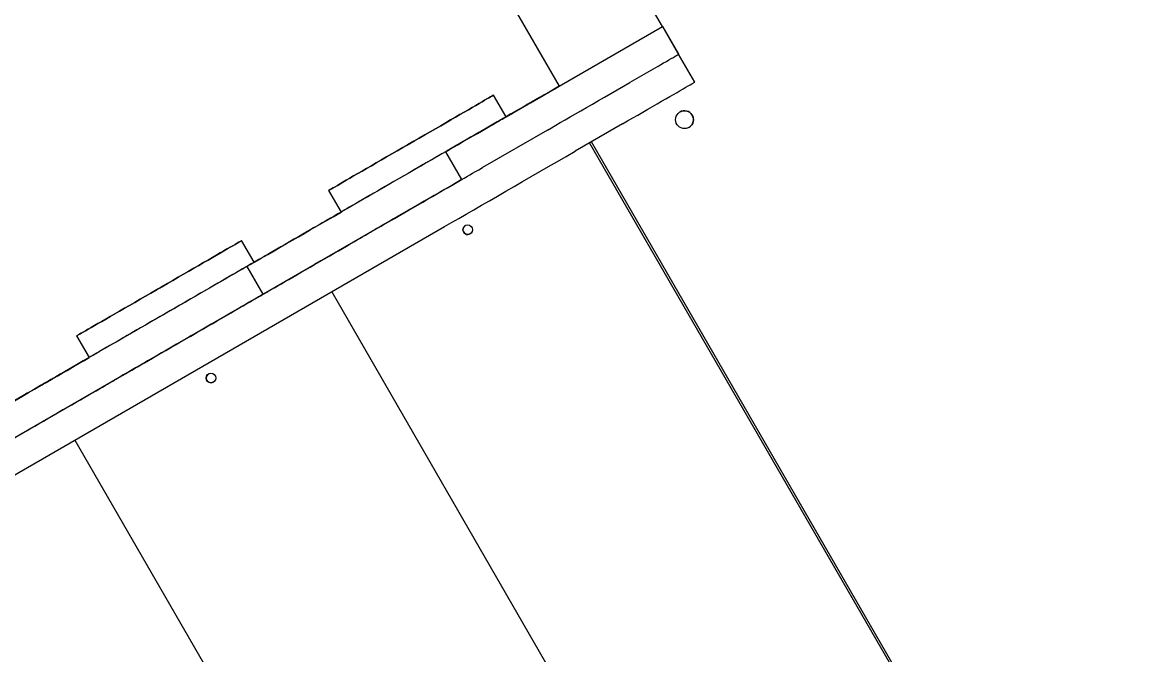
# Model space of a CAD drawing. Header units: millimetres. Extents: x -5636 to 4820, y -5607 to 4029.
# Drawn here: x -1811 to -872, y 1082 to 1612 of the extents above; entities that cross this region are included whole.
import ezdxf

# ---------------------------------------------------------------- set-up
doc = ezdxf.new("R2010")
doc.units = ezdxf.units.MM
for name, color, linetype in [('DIKOM_ОБЪЕКТ', 7, 'Continuous'), ('DIKOM_РАЗМЕР_ЗОНА', 7, 'Continuous'), ('DIKOM_РАЗМЕР_ОБЪЕКТА', 7, 'Continuous')]:
    doc.layers.add(name, color=color, linetype=linetype)
doc.styles.add('style1', font='arial.ttf', dxfattribs={"width": 0.8})
doc.dimstyles.new('1-50', dxfattribs={"dimtxt": 300, "dimasz": 200, "dimexe": 100, "dimexo": 0, "dimgap": 100, "dimtad": 1, "dimdec": 0, "dimtxsty": 'style1', "dimcen": 0, "dimclrd": 7, "dimclre": 7, "dimadec": 1, "dimazin": 2, "dimtfac": 1, "dimtdec": 0, "dimtmove": 1, "dimatfit": 3, "dimfxl": 0, "dimlwd": 25, "dimlwe": 18, "dimarcsym": 0})

# ---------------------------------------------------------------- blocks, each defined once
blk = doc.blocks.new('*D16')
at = {"layer": 'Defpoints', "color": 0, "transparency": 16777216}
for p in [(-626.62, 2354.87), (-4576.72, -2902.62), (-1365.85, -2902.62)]:
    blk.add_point(p, dxfattribs=at)
at = {"layer": 'DIKOM_РАЗМЕР_ОБЪЕКТА', "color": 7, "lineweight": 18, "transparency": 16777216}
for p, q in [((-626.62, 2354.87), (-4676.72, 2354.87)), ((-1365.85, -2902.62), (-4676.72, -2902.62))]:
    blk.add_line(p, q, dxfattribs=at)
at = {"layer": 'DIKOM_РАЗМЕР_ОБЪЕКТА', "color": 7, "lineweight": 25, "transparency": 16777216}
blk.add_line((-4576.72, 2154.87), (-4576.72, -2702.62), dxfattribs=at)
at = {"layer": 'DIKOM_РАЗМЕР_ОБЪЕКТА', "color": 7, "transparency": 16777216}
for points in [[(-4610.05, 2154.87), (-4543.39, 2154.87), (-4576.72, 2354.87)], [(-4610.05, -2702.62), (-4543.39, -2702.62), (-4576.72, -2902.62)]]:
    blk.add_solid(points, dxfattribs=at)
at = {"layer": 'DIKOM_РАЗМЕР_ОБЪЕКТА', "color": 0, "transparency": 16777216, "insert": (-4829.99, -378.71), "char_height": 300, "attachment_point": 5, "rotation": 90, "style": 'style1'}
blk.add_mtext('5300', dxfattribs=at)
blk = doc.blocks.new('*D14')
at = {"layer": 'Defpoints', "color": 0, "transparency": 16777216}
for p in [(-592.15, 4028.77), (-5186.26, -5019.64), (-1431.12, -5019.64)]:
    blk.add_point(p, dxfattribs=at)
at = {"layer": 'DIKOM_РАЗМЕР_ЗОНА', "color": 7, "lineweight": 18, "transparency": 16777216}
for p, q in [((-592.15, 4028.77), (-5286.26, 4028.77)), ((-1431.12, -5019.64), (-5286.26, -5019.64))]:
    blk.add_line(p, q, dxfattribs=at)
at = {"layer": 'DIKOM_РАЗМЕР_ЗОНА', "color": 7, "lineweight": 25, "transparency": 16777216}
blk.add_line((-5186.26, 3828.77), (-5186.26, -4819.64), dxfattribs=at)
at = {"layer": 'DIKOM_РАЗМЕР_ЗОНА', "color": 7, "transparency": 16777216}
for points in [[(-5219.59, 3828.77), (-5152.93, 3828.77), (-5186.26, 4028.77)], [(-5219.59, -4819.64), (-5152.93, -4819.64), (-5186.26, -5019.64)]]:
    blk.add_solid(points, dxfattribs=at)
at = {"layer": 'DIKOM_РАЗМЕР_ЗОНА', "color": 0, "transparency": 16777216, "insert": (-5439.43, -366.91), "char_height": 300, "attachment_point": 5, "rotation": 90, "style": 'style1'}
blk.add_mtext('9000', dxfattribs=at)
blk = doc.blocks.new('*D13')
at = {"layer": 'Defpoints', "color": 0, "transparency": 16777216}
for p in [(-4159.26, 1546.65), (4820.3, -1862.8), (4820.3, -5506.71)]:
    blk.add_point(p, dxfattribs=at)
at = {"layer": 'DIKOM_РАЗМЕР_ЗОНА', "color": 7, "lineweight": 18, "transparency": 16777216}
for p, q in [((-4159.26, 1546.65), (-4159.26, -5606.71)), ((4820.3, -1862.8), (4820.3, -5606.71))]:
    blk.add_line(p, q, dxfattribs=at)
at = {"layer": 'DIKOM_РАЗМЕР_ЗОНА', "color": 7, "lineweight": 25, "transparency": 16777216}
blk.add_line((-3959.26, -5506.71), (4620.3, -5506.71), dxfattribs=at)
at = {"layer": 'DIKOM_РАЗМЕР_ЗОНА', "color": 7, "transparency": 16777216}
for points in [[(-3959.26, -5473.37), (-3959.26, -5540.04), (-4159.26, -5506.71)], [(4620.3, -5473.37), (4620.3, -5540.04), (4820.3, -5506.71)]]:
    blk.add_solid(points, dxfattribs=at)
at = {"layer": 'DIKOM_РАЗМЕР_ЗОНА', "color": 0, "transparency": 16777216, "insert": (1761.06, -5253.53), "char_height": 300, "attachment_point": 5, "style": 'style1'}
blk.add_mtext('9000', dxfattribs=at)

msp = doc.modelspace()

# ---------------------------------------------------------------- linework, layer by layer
at = {"layer": 'DIKOM_ОБЪЕКТ', "color": 7, "linetype": 'Continuous', "lineweight": 15}
for p, q in [((-1273.57, 1608.9), (-1323.57, 1695.5)), ((-1410.17, 1645.5), (-1360.17, 1558.9)), ((-1360.17, 1558.9), (-1273.57, 1608.9)), ((-1273.57, 1608.9), (-1273.52, 1608.93)), ((-1273.54, 1608.92), (-1273.56, 1608.91)), ((-1273.54, 1608.92), (-1260.04, 1585.54)), ((-1273.39, 1609.01), (-1273.53, 1608.92)), ((-1273.52, 1608.93), (-1273.37, 1609.02)), ((-1273.37, 1609.02), (-1273.39, 1609.01)), ((-1273.37, 1609.02), (-1259.87, 1585.63)), ((-1259.9, 1585.62), (-1260.05, 1585.53)), ((-1259.88, 1585.63), (-1259.9, 1585.62)), ((-1259.87, 1585.63), (-1259.89, 1585.63)), ((-1246.38, 1562.25), (-1259.88, 1585.63)), ((-1277.38, 1575.52), (-1300.92, 1561.93)), ((-1384.24, 1545.01), (-1360.17, 1558.9)), ((-1246.4, 1562.24), (-1246.38, 1562.25)), ((-1404.82, 1533.13), (-1415.32, 1551.32)), ((-1383.55, 1545.41), (-1438.19, 1513.86)), ((-1404.82, 1533.13), (-1385.94, 1544.03)), ((-1406.75, 1532.01), (-1406.75, 1532.01)), ((-1406.75, 1532.01), (-1406.75, 1532.01)), ((-1400.66, 1535.53), (-1404.82, 1533.13)), ((-1404.82, 1533.13), (-1402.4, 1534.52)), ((-1400.67, 1535.52), (-1402.4, 1534.52)), ((-1395.47, 1538.53), (-1395.47, 1538.53)), ((-1370.05, 1522.02), (-1424.69, 1490.47)), ((-1307.03, 1527.23), (-1346.88, 1504.22)), ((-1251.06, 1524.33), (-1251.06, 1524.33)), ((-1037.12, 999.48), (-1333.12, 1512.17)), ((-1455.66, 1503.77), (-1442.16, 1480.39)), ((-1038.7, 998.57), (-1334.69, 1511.26)), ((-1038.69, 998.57), (-1334.69, 1511.26)), ((-1467.37, 1497.01), (-1469.97, 1495.51)), ((-1453.88, 1473.62), (-1448.68, 1476.62)), ((-1553.88, 1471.32), (-1543.38, 1453.13)), ((-1453.87, 1473.63), (-1456.47, 1472.13)), ((-1469.95, 1464.35), (-2074.44, 1115.34)), ((-1530.59, 1460.51), (-1530.59, 1460.51)), ((-1544.43, 1452.53), (-1544.43, 1452.53)), ((-2060.94, 1091.96), (-1456.45, 1440.96)), ((-1517.09, 1437.13), (-1517.09, 1437.13)), ((-1511.03, 1440.63), (-1511.03, 1440.63)), ((-1511.02, 1440.63), (-1511.02, 1440.63)), ((-1616.3, 1411.03), (-1626.8, 1429.21)), ((-1573.9, 1435.51), (-1579.09, 1432.51)), ((-1616.31, 1411.03), (-1615.68, 1411.39)), ((-1616.29, 1411.03), (-1616.3, 1411.03)), ((-1616.29, 1411.03), (-1616.3, 1411.03)), ((-1611.1, 1414.03), (-1611.1, 1414.03)), ((-1560.4, 1412.13), (-1565.59, 1409.13)), ((-1622.39, 1407.51), (-1622.38, 1407.52)), ((-1622.39, 1407.51), (-1608.89, 1384.13)), ((-1551.2, 1386.26), (-1255.2, 873.57)), ((-1682.99, 1372.52), (-1686.46, 1370.52)), ((-1669.51, 1349.13), (-1664.32, 1352.13)), ((-1765.37, 1349.21), (-1754.87, 1331.03)), ((-1669.49, 1349.14), (-1672.96, 1347.14)), ((-1747.08, 1335.52), (-1747.09, 1335.52)), ((-1760.05, 1328.03), (-1760.05, 1328.03)), ((-1726.65, 1316.14), (-1726.67, 1316.13)), ((-1726.65, 1316.14), (-1726.65, 1316.14)), ((-1790.39, 1310.52), (-1795.59, 1307.52)), ((-1733.58, 1312.14), (-1733.59, 1312.14)), ((-1776.89, 1287.13), (-1782.09, 1284.13)), ((-1766.83, 1261.77), (-1470.83, 749.08))]:
    msp.add_line(p, q, dxfattribs=at)
at = {"layer": 'DIKOM_ОБЪЕКТ', "color": 7, "linetype": 'Continuous', "lineweight": 15, "flags": 128}
for points in [[(-1277.38, 1575.52), (-1274.92, 1576.95), (-1272.5, 1578.34), (-1270.19, 1579.68), (-1268.02, 1580.93), (-1266.04, 1582.07), (-1264.29, 1583.08), (-1262.81, 1583.94), (-1261.63, 1584.62), (-1260.76, 1585.12), (-1260.24, 1585.42), (-1260.06, 1585.53)], [(-1260.04, 1585.54), (-1260.04, 1585.54), (-1259.89, 1585.63)], [(-1385.94, 1544.03), (-1383.03, 1545.71), (-1380.15, 1547.37), (-1377.36, 1548.98), (-1374.66, 1550.54), (-1372.11, 1552.01), (-1369.74, 1553.38), (-1367.57, 1554.64), (-1365.62, 1555.76), (-1363.94, 1556.73), (-1362.53, 1557.54), (-1361.41, 1558.19), (-1360.61, 1558.65), (-1360.17, 1558.9)], [(-1360.17, 1558.9), (-1364.48, 1556.42), (-1368.73, 1553.96), (-1372.78, 1551.62), (-1376.61, 1549.41), (-1380.21, 1547.34), (-1383.55, 1545.41)], [(-1370.05, 1522.02), (-1366.71, 1523.95), (-1363.11, 1526.03), (-1359.28, 1528.24), (-1355.23, 1530.58), (-1350.98, 1533.04), (-1346.53, 1535.6), (-1341.91, 1538.27), (-1337.13, 1541.03), (-1332.22, 1543.86), (-1327.19, 1546.77), (-1322.06, 1549.73), (-1316.84, 1552.74), (-1311.57, 1555.79), (-1306.26, 1558.85), (-1300.92, 1561.93)], [(-1307.03, 1527.23), (-1302.7, 1529.73), (-1298.4, 1532.21), (-1294.14, 1534.67), (-1289.95, 1537.09), (-1285.84, 1539.46), (-1281.84, 1541.77), (-1277.97, 1544.01), (-1274.25, 1546.16), (-1270.7, 1548.21), (-1267.33, 1550.15), (-1264.16, 1551.98), (-1261.21, 1553.69), (-1258.49, 1555.25), (-1256.03, 1556.68), (-1253.82, 1557.95), (-1251.88, 1559.07), (-1250.22, 1560.03), (-1248.86, 1560.82), (-1247.79, 1561.44), (-1247.02, 1561.88), (-1246.55, 1562.15), (-1246.4, 1562.24)], [(-1553.88, 1471.32), (-1553.73, 1471.4), (-1553.26, 1471.67), (-1552.49, 1472.12), (-1551.42, 1472.74), (-1550.05, 1473.53), (-1548.38, 1474.49), (-1546.43, 1475.62), (-1544.21, 1476.9), (-1541.71, 1478.34), (-1538.97, 1479.93), (-1535.98, 1481.65), (-1532.76, 1483.51), (-1529.32, 1485.49), (-1525.69, 1487.59), (-1521.87, 1489.79), (-1517.89, 1492.09), (-1513.76, 1494.48), (-1509.49, 1496.94), (-1505.12, 1499.47), (-1500.65, 1502.05), (-1496.12, 1504.67), (-1491.53, 1507.31), (-1486.91, 1509.98), (-1482.28, 1512.65), (-1477.66, 1515.32), (-1473.07, 1517.97), (-1468.53, 1520.59), (-1464.07, 1523.17), (-1459.69, 1525.69), (-1455.43, 1528.16), (-1451.3, 1530.54), (-1447.31, 1532.84), (-1443.5, 1535.04), (-1439.86, 1537.14), (-1436.43, 1539.13), (-1433.21, 1540.98), (-1430.22, 1542.71), (-1427.48, 1544.29), (-1424.99, 1545.73), (-1422.76, 1547.02), (-1420.81, 1548.14), (-1419.15, 1549.1), (-1417.78, 1549.89), (-1416.7, 1550.51), (-1415.93, 1550.96), (-1415.47, 1551.23), (-1415.32, 1551.32), (-1415.47, 1551.23), (-1415.93, 1550.96), (-1416.71, 1550.51), (-1417.78, 1549.89), (-1419.15, 1549.1), (-1420.82, 1548.14), (-1422.76, 1547.01), (-1424.99, 1545.73), (-1427.48, 1544.29), (-1430.23, 1542.71), (-1433.22, 1540.98), (-1436.44, 1539.12), (-1439.87, 1537.14), (-1443.51, 1535.04), (-1447.32, 1532.84), (-1451.31, 1530.54), (-1455.44, 1528.15), (-1459.7, 1525.69), (-1464.08, 1523.16), (-1468.54, 1520.59), (-1473.08, 1517.97), (-1477.67, 1515.32), (-1482.29, 1512.65), (-1486.92, 1509.98), (-1491.54, 1507.31), (-1496.13, 1504.66), (-1500.66, 1502.04), (-1505.13, 1499.46), (-1509.5, 1496.94), (-1513.77, 1494.48), (-1517.9, 1492.09), (-1521.88, 1489.79), (-1525.7, 1487.59), (-1529.33, 1485.49), (-1532.77, 1483.51), (-1535.98, 1481.65), (-1538.97, 1479.92), (-1541.72, 1478.34), (-1544.21, 1476.9), (-1546.44, 1475.61), (-1548.38, 1474.49), (-1550.05, 1473.53), (-1551.42, 1472.74), (-1552.49, 1472.12), (-1553.26, 1471.67), (-1553.73, 1471.4), (-1553.88, 1471.32)], [(-1378.77, 1548.16), (-1378.62, 1548.25), (-1378.17, 1548.51), (-1377.47, 1548.92), (-1376.58, 1549.43), (-1375.57, 1550.01), (-1374.54, 1550.61), (-1373.58, 1551.16), (-1372.77, 1551.63), (-1372.19, 1551.97), (-1371.89, 1552.14), (-1371.89, 1552.14), (-1372.19, 1551.97), (-1372.77, 1551.63), (-1373.58, 1551.16), (-1374.54, 1550.61), (-1375.57, 1550.01), (-1376.58, 1549.43), (-1377.47, 1548.92), (-1378.17, 1548.51), (-1378.62, 1548.25), (-1378.77, 1548.16)], [(-1384.24, 1545.01), (-1386.95, 1543.44), (-1389.63, 1541.9), (-1392.22, 1540.4), (-1394.7, 1538.97), (-1397.03, 1537.62), (-1399.17, 1536.39), (-1401.09, 1535.28), (-1402.77, 1534.31), (-1404.18, 1533.5), (-1405.29, 1532.85), (-1406.1, 1532.39), (-1406.59, 1532.1), (-1406.75, 1532.01)], [(-1398.8, 1536.6), (-1397.16, 1537.55), (-1395.45, 1538.54), (-1393.68, 1539.56), (-1391.85, 1540.61), (-1389.99, 1541.69), (-1388.09, 1542.79), (-1386.17, 1543.89), (-1384.24, 1545.01)], [(-1388.72, 1542.42), (-1388.56, 1542.51), (-1388.11, 1542.77), (-1387.41, 1543.18), (-1386.52, 1543.69), (-1385.51, 1544.27), (-1384.48, 1544.87), (-1383.52, 1545.42), (-1382.71, 1545.89), (-1382.13, 1546.23), (-1381.83, 1546.4), (-1381.83, 1546.4), (-1382.13, 1546.23), (-1382.71, 1545.89), (-1383.52, 1545.42), (-1384.48, 1544.87), (-1385.51, 1544.27), (-1386.52, 1543.69), (-1387.41, 1543.18), (-1388.11, 1542.77), (-1388.56, 1542.51), (-1388.72, 1542.42)], [(-1404.82, 1533.13), (-1404.82, 1533.13), (-1404.97, 1533.04), (-1405.44, 1532.77), (-1406.21, 1532.33), (-1407.28, 1531.71), (-1408.65, 1530.91), (-1410.32, 1529.95), (-1412.26, 1528.83), (-1414.49, 1527.54), (-1416.98, 1526.1), (-1419.73, 1524.52), (-1422.72, 1522.79), (-1425.94, 1520.93), (-1429.37, 1518.95), (-1433.01, 1516.85), (-1436.82, 1514.65), (-1440.81, 1512.35), (-1444.94, 1509.96), (-1449.2, 1507.5), (-1453.58, 1504.98), (-1458.04, 1502.4), (-1462.58, 1499.78), (-1467.17, 1497.13), (-1471.79, 1494.46), (-1476.42, 1491.79), (-1481.04, 1489.12), (-1485.63, 1486.47), (-1490.16, 1483.85), (-1494.63, 1481.27), (-1499, 1478.75), (-1503.27, 1476.29), (-1507.4, 1473.9), (-1511.38, 1471.6), (-1515.2, 1469.4), (-1518.83, 1467.3), (-1522.27, 1465.32), (-1525.48, 1463.46), (-1528.47, 1461.73), (-1531.22, 1460.15), (-1533.71, 1458.71), (-1535.94, 1457.43), (-1537.88, 1456.3), (-1539.55, 1455.34), (-1540.92, 1454.55), (-1541.99, 1453.93), (-1542.76, 1453.49), (-1543.23, 1453.22), (-1543.38, 1453.13), (-1543.38, 1453.13)], [(-1406.75, 1532.01), (-1406.9, 1531.92), (-1407.37, 1531.66), (-1408.13, 1531.21), (-1409.2, 1530.59), (-1410.57, 1529.81), (-1412.23, 1528.85), (-1414.16, 1527.73), (-1416.37, 1526.46), (-1418.84, 1525.03), (-1421.55, 1523.46), (-1424.5, 1521.76), (-1427.67, 1519.93), (-1431.04, 1517.99), (-1434.59, 1515.94), (-1438.32, 1513.79), (-1442.18, 1511.55), (-1446.18, 1509.25), (-1450.29, 1506.87), (-1454.48, 1504.45), (-1458.74, 1502), (-1463.04, 1499.51), (-1467.37, 1497.01)], [(-1412.27, 1528.82), (-1411.96, 1529), (-1411.36, 1529.35), (-1410.48, 1529.86), (-1409.37, 1530.5), (-1408.05, 1531.26), (-1406.58, 1532.11), (-1405.01, 1533.02), (-1403.38, 1533.96), (-1401.77, 1534.89), (-1400.22, 1535.78), (-1398.8, 1536.6)], [(-1402.4, 1534.52), (-1401.05, 1535.31), (-1399.75, 1536.06), (-1398.55, 1536.75), (-1397.5, 1537.35), (-1396.64, 1537.85), (-1396, 1538.22), (-1395.6, 1538.45), (-1395.47, 1538.53)], [(-1395.47, 1538.53), (-1395.6, 1538.45), (-1396, 1538.22), (-1396.64, 1537.85), (-1397.5, 1537.35), (-1398.55, 1536.75), (-1399.75, 1536.06), (-1401.05, 1535.31), (-1402.4, 1534.53)], [(-1449.59, 1507.28), (-1444.85, 1510.02), (-1440.4, 1512.58), (-1436.24, 1514.98), (-1432.38, 1517.21), (-1428.81, 1519.27), (-1425.55, 1521.16), (-1422.58, 1522.87), (-1419.91, 1524.42), (-1417.54, 1525.78), (-1415.48, 1526.97), (-1413.72, 1527.99), (-1412.27, 1528.82)], [(-1420.49, 1524.08), (-1420.34, 1524.16), (-1419.89, 1524.42), (-1419.19, 1524.83), (-1418.3, 1525.34), (-1417.29, 1525.93), (-1416.26, 1526.52), (-1415.3, 1527.08), (-1414.49, 1527.54), (-1413.91, 1527.88), (-1413.61, 1528.05), (-1413.61, 1528.05), (-1413.91, 1527.88), (-1414.49, 1527.54), (-1415.3, 1527.08), (-1416.26, 1526.52), (-1417.29, 1525.93), (-1418.3, 1525.35), (-1419.19, 1524.83), (-1419.89, 1524.42), (-1420.34, 1524.16), (-1420.49, 1524.08)], [(-1488.06, 1509.32), (-1487.91, 1509.4), (-1487.46, 1509.66), (-1486.76, 1510.07), (-1485.86, 1510.58), (-1484.86, 1511.17), (-1483.83, 1511.76), (-1482.87, 1512.32), (-1482.06, 1512.78), (-1481.48, 1513.12), (-1481.17, 1513.29), (-1481.17, 1513.29), (-1481.48, 1513.12), (-1482.06, 1512.78), (-1482.87, 1512.32), (-1483.83, 1511.76), (-1484.86, 1511.17), (-1485.86, 1510.58), (-1486.76, 1510.07), (-1487.46, 1509.66), (-1487.91, 1509.4), (-1488.06, 1509.32)], [(-1438.19, 1513.86), (-1441.21, 1512.12), (-1443.96, 1510.53), (-1446.44, 1509.1), (-1448.64, 1507.83), (-1450.55, 1506.72), (-1452.17, 1505.79), (-1453.48, 1505.03), (-1454.49, 1504.45), (-1455.19, 1504.04), (-1455.58, 1503.82), (-1455.65, 1503.78), (-1455.41, 1503.91), (-1454.86, 1504.23), (-1454, 1504.73), (-1452.83, 1505.41), (-1451.36, 1506.26), (-1449.59, 1507.28)], [(-1456.45, 1440.96), (-1450.61, 1444.33), (-1444.58, 1447.82), (-1438.37, 1451.4), (-1431.99, 1455.08), (-1425.46, 1458.86), (-1418.78, 1462.71), (-1411.97, 1466.64), (-1405.04, 1470.64), (-1398.01, 1474.7), (-1390.88, 1478.82), (-1383.67, 1482.98), (-1376.39, 1487.18), (-1369.06, 1491.42), (-1361.69, 1495.67), (-1354.29, 1499.94), (-1346.88, 1504.22)], [(-1469.97, 1495.51), (-1474.29, 1493.02), (-1478.59, 1490.53), (-1482.85, 1488.07), (-1487.05, 1485.65), (-1491.15, 1483.28), (-1495.15, 1480.97), (-1499.02, 1478.74), (-1502.74, 1476.59), (-1506.3, 1474.54), (-1509.67, 1472.59), (-1512.83, 1470.76), (-1515.78, 1469.06), (-1518.5, 1467.49), (-1520.97, 1466.07), (-1523.17, 1464.79), (-1525.11, 1463.68), (-1526.77, 1462.72), (-1528.14, 1461.93), (-1529.21, 1461.31), (-1529.97, 1460.87), (-1530.44, 1460.6), (-1530.59, 1460.51)], [(-1442.16, 1480.39), (-1442.08, 1480.44), (-1441.69, 1480.66), (-1440.99, 1481.07), (-1439.98, 1481.65), (-1438.67, 1482.41), (-1437.05, 1483.34), (-1435.14, 1484.44), (-1432.94, 1485.71), (-1430.46, 1487.15), (-1427.71, 1488.73), (-1424.69, 1490.47)], [(-1442.16, 1480.39), (-1445.24, 1478.61), (-1449.54, 1476.13), (-1453.87, 1473.63)], [(-1448.68, 1476.62), (-1444.41, 1479.09), (-1442.16, 1480.39)], [(-1456.47, 1472.13), (-1460.79, 1469.63), (-1465.09, 1467.15), (-1469.35, 1464.69), (-1473.55, 1462.27), (-1477.65, 1459.9), (-1481.65, 1457.59), (-1485.52, 1455.36), (-1489.24, 1453.21), (-1492.8, 1451.16), (-1496.17, 1449.21), (-1499.33, 1447.38), (-1502.28, 1445.68), (-1505, 1444.11), (-1507.47, 1442.69), (-1509.67, 1441.41), (-1511.61, 1440.29), (-1513.27, 1439.34), (-1514.63, 1438.55), (-1515.71, 1437.93), (-1516.47, 1437.49), (-1516.94, 1437.22), (-1517.09, 1437.13)], [(-1511.03, 1440.63), (-1510.87, 1440.72), (-1510.4, 1441), (-1509.6, 1441.45), (-1508.49, 1442.09), (-1507.08, 1442.91), (-1505.37, 1443.89), (-1503.38, 1445.05), (-1501.1, 1446.36), (-1498.57, 1447.83), (-1495.78, 1449.43), (-1492.76, 1451.18), (-1489.52, 1453.05), (-1486.08, 1455.04), (-1482.46, 1457.12), (-1478.68, 1459.31), (-1474.76, 1461.57), (-1470.73, 1463.9), (-1466.6, 1466.28), (-1462.4, 1468.71), (-1458.15, 1471.16), (-1453.88, 1473.62)], [(-1530.59, 1460.51), (-1530.76, 1460.42), (-1531.25, 1460.13), (-1532.07, 1459.66), (-1533.2, 1459), (-1534.65, 1458.17), (-1536.4, 1457.16), (-1538.43, 1455.99), (-1540.73, 1454.66), (-1543.28, 1453.19), (-1546.06, 1451.58), (-1549.06, 1449.85), (-1552.25, 1448.01), (-1555.6, 1446.08), (-1559.09, 1444.06), (-1562.69, 1441.98), (-1566.38, 1439.85), (-1570.12, 1437.69), (-1573.9, 1435.51)], [(-1556.95, 1445.29), (-1550.02, 1449.3), (-1543.38, 1453.13)], [(-1543.38, 1453.13), (-1543.9, 1452.83), (-1544.29, 1452.6), (-1544.43, 1452.53)], [(-1544.43, 1452.53), (-1544.29, 1452.6), (-1543.9, 1452.83), (-1543.38, 1453.13)], [(-1615.68, 1411.39), (-1610.3, 1414.49), (-1604.95, 1417.58), (-1599.64, 1420.65), (-1594.39, 1423.68), (-1589.22, 1426.67), (-1584.15, 1429.59), (-1579.21, 1432.45), (-1574.4, 1435.22), (-1569.76, 1437.9), (-1565.29, 1440.48), (-1561.01, 1442.95), (-1556.95, 1445.29)], [(-1576.02, 1434.28), (-1575.87, 1434.37), (-1575.42, 1434.63), (-1574.72, 1435.04), (-1573.82, 1435.55), (-1572.82, 1436.13), (-1571.79, 1436.73), (-1570.83, 1437.28), (-1570.02, 1437.75), (-1569.44, 1438.08), (-1569.13, 1438.26), (-1569.13, 1438.26), (-1569.44, 1438.08), (-1570.02, 1437.75), (-1570.83, 1437.28), (-1571.79, 1436.73), (-1572.82, 1436.13), (-1573.82, 1435.55), (-1574.72, 1435.04), (-1575.42, 1434.63), (-1575.87, 1434.37), (-1576.02, 1434.28)], [(-1560.4, 1412.13), (-1556.62, 1414.31), (-1552.88, 1416.47), (-1549.19, 1418.6), (-1545.59, 1420.68), (-1542.1, 1422.69), (-1538.75, 1424.63), (-1535.56, 1426.47), (-1532.56, 1428.2), (-1529.78, 1429.81), (-1527.23, 1431.28), (-1524.93, 1432.61), (-1522.9, 1433.78), (-1521.15, 1434.79), (-1519.7, 1435.62), (-1518.57, 1436.28), (-1517.75, 1436.75), (-1517.26, 1437.03), (-1517.09, 1437.13)], [(-1765.37, 1349.21), (-1765.21, 1349.3), (-1764.75, 1349.57), (-1763.98, 1350.01), (-1762.91, 1350.63), (-1761.53, 1351.43), (-1759.87, 1352.39), (-1757.92, 1353.51), (-1755.69, 1354.8), (-1753.2, 1356.24), (-1750.46, 1357.82), (-1747.47, 1359.55), (-1744.25, 1361.41), (-1740.81, 1363.39), (-1737.18, 1365.49), (-1733.36, 1367.69), (-1729.38, 1369.99), (-1725.25, 1372.38), (-1720.98, 1374.84), (-1716.61, 1377.36), (-1712.14, 1379.94), (-1707.61, 1382.56), (-1703.02, 1385.21), (-1698.4, 1387.88), (-1693.77, 1390.55), (-1689.15, 1393.22), (-1684.56, 1395.87), (-1680.02, 1398.49), (-1675.56, 1401.07), (-1671.18, 1403.59), (-1666.92, 1406.05), (-1662.79, 1408.44), (-1658.8, 1410.74), (-1654.99, 1412.94), (-1651.35, 1415.04), (-1647.92, 1417.02), (-1644.7, 1418.88), (-1641.71, 1420.61), (-1638.97, 1422.19), (-1636.47, 1423.63), (-1634.25, 1424.91), (-1632.3, 1426.04), (-1630.64, 1427), (-1629.27, 1427.79), (-1628.19, 1428.41), (-1627.42, 1428.86), (-1626.96, 1429.12), (-1626.8, 1429.21), (-1626.96, 1429.12), (-1627.42, 1428.86), (-1628.19, 1428.41), (-1629.27, 1427.79), (-1630.64, 1427), (-1632.3, 1426.04), (-1634.25, 1424.91), (-1636.48, 1423.63), (-1638.97, 1422.19), (-1641.72, 1420.6), (-1644.71, 1418.88), (-1647.93, 1417.02), (-1651.36, 1415.04), (-1654.99, 1412.94), (-1658.81, 1410.73), (-1662.8, 1408.43), (-1666.93, 1406.05), (-1671.19, 1403.59), (-1675.57, 1401.06), (-1680.03, 1398.48), (-1684.57, 1395.86), (-1689.16, 1393.21), (-1693.78, 1390.55), (-1698.41, 1387.87), (-1703.03, 1385.21), (-1707.62, 1382.56), (-1712.15, 1379.94), (-1716.62, 1377.36), (-1720.99, 1374.83), (-1725.25, 1372.37), (-1729.39, 1369.99), (-1733.37, 1367.69), (-1737.19, 1365.48), (-1740.82, 1363.39), (-1744.25, 1361.4), (-1747.47, 1359.54), (-1750.46, 1357.82), (-1753.21, 1356.23), (-1755.7, 1354.79), (-1757.92, 1353.51), (-1759.87, 1352.39), (-1761.54, 1351.42), (-1762.91, 1350.63), (-1763.98, 1350.01), (-1764.75, 1349.57), (-1765.21, 1349.3), (-1765.37, 1349.21)], [(-1579.09, 1432.51), (-1582.87, 1430.33), (-1586.61, 1428.17), (-1590.3, 1426.04), (-1593.9, 1423.96), (-1597.39, 1421.94), (-1600.74, 1420.01), (-1603.93, 1418.17), (-1606.93, 1416.44), (-1609.71, 1414.83), (-1612.26, 1413.36), (-1614.56, 1412.03), (-1616.59, 1410.86), (-1618.34, 1409.85), (-1619.78, 1409.02), (-1620.92, 1408.36), (-1621.73, 1407.89), (-1622.23, 1407.61), (-1622.39, 1407.51)], [(-1579.96, 1432.01), (-1579.8, 1432.1), (-1579.35, 1432.36), (-1578.65, 1432.76), (-1577.76, 1433.28), (-1576.75, 1433.86), (-1575.72, 1434.46), (-1574.76, 1435.01), (-1573.95, 1435.48), (-1573.37, 1435.81), (-1573.07, 1435.99), (-1573.07, 1435.99), (-1573.37, 1435.81), (-1573.95, 1435.48), (-1574.76, 1435.01), (-1575.72, 1434.46), (-1576.75, 1433.86), (-1577.76, 1433.28), (-1578.65, 1432.76), (-1579.35, 1432.36), (-1579.8, 1432.1), (-1579.96, 1432.01)], [(-1616.3, 1411.03), (-1616.3, 1411.03), (-1616.46, 1410.94), (-1616.92, 1410.67), (-1617.69, 1410.22), (-1618.77, 1409.6), (-1620.14, 1408.81), (-1621.8, 1407.85), (-1623.75, 1406.73), (-1625.98, 1405.44), (-1628.47, 1404), (-1631.22, 1402.42), (-1634.21, 1400.69), (-1637.43, 1398.83), (-1640.86, 1396.85), (-1644.49, 1394.75), (-1648.31, 1392.55), (-1652.3, 1390.25), (-1656.43, 1387.86), (-1660.69, 1385.4), (-1665.07, 1382.87), (-1669.53, 1380.3), (-1674.07, 1377.68), (-1678.66, 1375.03), (-1683.28, 1372.36), (-1687.91, 1369.69), (-1692.53, 1367.02), (-1697.12, 1364.37), (-1701.65, 1361.75), (-1706.12, 1359.17), (-1710.49, 1356.65), (-1714.75, 1354.19), (-1718.89, 1351.8), (-1722.87, 1349.5), (-1726.69, 1347.3), (-1730.32, 1345.2), (-1733.75, 1343.22), (-1736.97, 1341.36), (-1739.96, 1339.63), (-1742.71, 1338.05), (-1745.2, 1336.61), (-1747.42, 1335.32), (-1749.37, 1334.2), (-1751.04, 1333.24), (-1752.41, 1332.45), (-1753.48, 1331.83), (-1754.25, 1331.38), (-1754.71, 1331.12), (-1754.87, 1331.03), (-1754.87, 1331.03)], [(-1611.1, 1414.03), (-1611.23, 1413.96), (-1611.62, 1413.73), (-1612.26, 1413.36), (-1613.13, 1412.86), (-1614.18, 1412.26), (-1615.37, 1411.56), (-1616.3, 1411.03)], [(-1616.26, 1411.05), (-1615.37, 1411.56), (-1614.18, 1412.25), (-1613.13, 1412.86), (-1612.27, 1413.36), (-1611.63, 1413.73), (-1611.23, 1413.96), (-1611.1, 1414.03)], [(-1608.89, 1384.13), (-1608.73, 1384.22), (-1608.23, 1384.51), (-1607.42, 1384.98), (-1606.28, 1385.64), (-1604.84, 1386.47), (-1603.09, 1387.48), (-1601.06, 1388.65), (-1598.76, 1389.98), (-1596.21, 1391.45), (-1593.43, 1393.06), (-1590.43, 1394.79), (-1587.24, 1396.63), (-1583.89, 1398.56), (-1580.4, 1400.58), (-1576.8, 1402.66), (-1573.11, 1404.79), (-1569.37, 1406.95), (-1565.59, 1409.13)], [(-1622.38, 1407.52), (-1622.53, 1407.43), (-1622.99, 1407.16), (-1623.76, 1406.72), (-1624.83, 1406.1), (-1626.2, 1405.31), (-1627.85, 1404.36), (-1629.79, 1403.24), (-1632, 1401.97), (-1634.47, 1400.54), (-1637.18, 1398.97), (-1640.13, 1397.27), (-1643.3, 1395.44), (-1646.67, 1393.5), (-1650.22, 1391.44), (-1653.94, 1389.3), (-1657.81, 1387.06), (-1661.81, 1384.75), (-1665.92, 1382.38), (-1670.11, 1379.96), (-1674.37, 1377.5), (-1678.67, 1375.02), (-1682.99, 1372.52)], [(-1699.55, 1387.21), (-1699.4, 1387.3), (-1698.95, 1387.56), (-1698.25, 1387.97), (-1697.35, 1388.48), (-1696.35, 1389.06), (-1695.32, 1389.66), (-1694.35, 1390.21), (-1693.55, 1390.68), (-1692.97, 1391.01), (-1692.66, 1391.19), (-1692.66, 1391.19), (-1692.97, 1391.01), (-1693.55, 1390.68), (-1694.36, 1390.21), (-1695.32, 1389.66), (-1696.35, 1389.06), (-1697.35, 1388.48), (-1698.25, 1387.97), (-1698.95, 1387.56), (-1699.4, 1387.3), (-1699.55, 1387.21)], [(-1608.89, 1384.13), (-1609.03, 1384.05), (-1609.49, 1383.78), (-1610.26, 1383.34), (-1611.33, 1382.72), (-1612.7, 1381.93), (-1614.35, 1380.98), (-1616.29, 1379.86), (-1618.5, 1378.58), (-1620.97, 1377.16), (-1623.68, 1375.59), (-1626.63, 1373.89), (-1629.8, 1372.06), (-1633.17, 1370.11), (-1636.72, 1368.06), (-1640.44, 1365.91), (-1644.31, 1363.68), (-1648.31, 1361.37), (-1652.42, 1359), (-1656.61, 1356.58), (-1660.87, 1354.12), (-1665.17, 1351.64), (-1669.49, 1349.14)], [(-1664.32, 1352.13), (-1660.04, 1354.6), (-1655.8, 1357.05), (-1651.6, 1359.47), (-1647.47, 1361.86), (-1643.43, 1364.19), (-1639.52, 1366.45), (-1635.74, 1368.63), (-1632.12, 1370.72), (-1628.68, 1372.71), (-1625.44, 1374.58), (-1622.41, 1376.32), (-1619.63, 1377.93), (-1617.09, 1379.4), (-1614.81, 1380.71), (-1612.82, 1381.86), (-1611.11, 1382.85), (-1609.69, 1383.67), (-1608.89, 1384.13)], [(-1686.46, 1370.52), (-1690.78, 1368.03), (-1695.09, 1365.54), (-1699.34, 1363.08), (-1703.54, 1360.66), (-1707.64, 1358.29), (-1711.64, 1355.98), (-1715.51, 1353.75), (-1719.23, 1351.6), (-1722.79, 1349.55), (-1726.16, 1347.6), (-1729.33, 1345.77), (-1732.27, 1344.07), (-1734.99, 1342.5), (-1737.46, 1341.08), (-1739.67, 1339.8), (-1741.6, 1338.68), (-1743.26, 1337.73), (-1744.63, 1336.94), (-1745.7, 1336.32), (-1746.47, 1335.88), (-1746.93, 1335.61), (-1747.08, 1335.52)], [(-1672.96, 1347.14), (-1677.28, 1344.64), (-1681.59, 1342.16), (-1685.84, 1339.7), (-1690.04, 1337.28), (-1694.14, 1334.91), (-1698.14, 1332.6), (-1702.01, 1330.37), (-1705.73, 1328.22), (-1709.29, 1326.16), (-1712.66, 1324.22), (-1715.83, 1322.39), (-1718.78, 1320.69), (-1721.49, 1319.12), (-1723.96, 1317.69), (-1726.17, 1316.42), (-1728.1, 1315.3), (-1729.76, 1314.34), (-1731.13, 1313.56), (-1732.2, 1312.94), (-1732.97, 1312.49), (-1733.43, 1312.23), (-1733.58, 1312.14)], [(-1726.67, 1316.13), (-1726.51, 1316.22), (-1726.03, 1316.5), (-1725.23, 1316.96), (-1724.13, 1317.6), (-1722.72, 1318.41), (-1721.01, 1319.4), (-1719.01, 1320.55), (-1716.74, 1321.86), (-1714.2, 1323.33), (-1711.41, 1324.94), (-1708.39, 1326.68), (-1705.15, 1328.55), (-1701.71, 1330.54), (-1698.09, 1332.63), (-1694.31, 1334.81), (-1690.39, 1337.07), (-1686.36, 1339.4), (-1682.23, 1341.79), (-1678.03, 1344.21), (-1673.78, 1346.66), (-1669.51, 1349.13)], [(-1747.09, 1335.52), (-1747.25, 1335.42), (-1747.74, 1335.14), (-1748.56, 1334.67), (-1749.7, 1334.01), (-1751.14, 1333.18), (-1752.89, 1332.17), (-1754.92, 1331), (-1757.22, 1329.67), (-1759.77, 1328.2), (-1762.56, 1326.59), (-1765.55, 1324.86), (-1768.74, 1323.02), (-1772.09, 1321.08), (-1775.58, 1319.07), (-1779.18, 1316.99), (-1782.87, 1314.86), (-1786.62, 1312.7), (-1790.39, 1310.52)], [(-1773.45, 1320.3), (-1766.51, 1324.31), (-1759.79, 1328.18), (-1754.79, 1331.07)], [(-1760.05, 1328.03), (-1759.92, 1328.11), (-1759.53, 1328.34), (-1758.89, 1328.71), (-1758.03, 1329.2), (-1756.98, 1329.81), (-1755.78, 1330.5), (-1754.88, 1331.02)], [(-1754.93, 1330.99), (-1755.78, 1330.5), (-1756.97, 1329.81), (-1758.02, 1329.2), (-1758.89, 1328.71), (-1759.53, 1328.34), (-1759.92, 1328.11), (-1760.05, 1328.03)], [(-1832.17, 1286.4), (-1826.8, 1289.5), (-1821.44, 1292.59), (-1816.13, 1295.66), (-1810.88, 1298.69), (-1805.71, 1301.67), (-1800.64, 1304.6), (-1795.7, 1307.45), (-1790.9, 1310.23), (-1786.25, 1312.91), (-1781.78, 1315.49), (-1777.51, 1317.96), (-1773.45, 1320.3)], [(-1795.59, 1307.52), (-1799.36, 1305.34), (-1803.11, 1303.18), (-1806.79, 1301.05), (-1810.4, 1298.97), (-1813.89, 1296.95), (-1817.24, 1295.02), (-1820.42, 1293.18), (-1823.42, 1291.45), (-1826.2, 1289.84), (-1828.76, 1288.37), (-1831.06, 1287.04), (-1833.08, 1285.87), (-1834.83, 1284.86), (-1836.27, 1284.03), (-1837.41, 1283.37), (-1838.23, 1282.9), (-1838.72, 1282.61), (-1838.88, 1282.52)], [(-1796.47, 1307.01), (-1796.32, 1307.09), (-1795.87, 1307.35), (-1795.17, 1307.76), (-1794.28, 1308.27), (-1793.27, 1308.86), (-1792.24, 1309.45), (-1791.28, 1310.01), (-1790.47, 1310.47), (-1789.89, 1310.81), (-1789.58, 1310.98), (-1789.58, 1310.98), (-1789.89, 1310.81), (-1790.47, 1310.47), (-1791.28, 1310.01), (-1792.24, 1309.45), (-1793.27, 1308.86), (-1794.27, 1308.27), (-1795.17, 1307.76), (-1795.87, 1307.35), (-1796.32, 1307.09), (-1796.47, 1307.01)], [(-1792.09, 1309.53), (-1791.94, 1309.62), (-1791.49, 1309.88), (-1790.79, 1310.29), (-1789.9, 1310.8), (-1788.89, 1311.38), (-1787.86, 1311.98), (-1786.9, 1312.53), (-1786.09, 1313), (-1785.51, 1313.34), (-1785.2, 1313.51), (-1785.2, 1313.51), (-1785.51, 1313.34), (-1786.09, 1313), (-1786.9, 1312.53), (-1787.86, 1311.98), (-1788.89, 1311.38), (-1789.9, 1310.8), (-1790.79, 1310.29), (-1791.49, 1309.88), (-1791.94, 1309.62), (-1792.09, 1309.53)], [(-1776.89, 1287.13), (-1773.12, 1289.31), (-1769.37, 1291.48), (-1765.68, 1293.61), (-1762.08, 1295.69), (-1758.59, 1297.7), (-1755.24, 1299.63), (-1752.05, 1301.47), (-1749.06, 1303.2), (-1746.27, 1304.81), (-1743.72, 1306.29), (-1741.42, 1307.61), (-1739.39, 1308.79), (-1737.64, 1309.79), (-1736.2, 1310.63), (-1735.06, 1311.28), (-1734.24, 1311.76), (-1733.75, 1312.04), (-1733.59, 1312.14)], [(-1825.38, 1259.14), (-1825.22, 1259.23), (-1824.73, 1259.52), (-1823.91, 1259.99), (-1822.77, 1260.64), (-1821.33, 1261.48), (-1819.58, 1262.49), (-1817.56, 1263.66), (-1815.26, 1264.98), (-1812.7, 1266.46), (-1809.92, 1268.07), (-1806.92, 1269.8), (-1803.74, 1271.64), (-1800.39, 1273.57), (-1796.9, 1275.58), (-1793.29, 1277.66), (-1789.61, 1279.79), (-1785.86, 1281.96), (-1782.09, 1284.13)]]:
    msp.add_lwpolyline(points, dxfattribs=at)
at = {"layer": 'DIKOM_ОБЪЕКТ', "color": 7, "linetype": 'Continuous', "lineweight": 15}
for centre, radius in [((-1254.94, 1530.75), 7.5), ((-1436.95, 1438.37), 4), ((-1652.58, 1313.87), 4)]:
    msp.add_circle(centre, radius, dxfattribs=at)
for centre, radius, start, end in [((-1254.94, 1530.75), 7.5, 30, 121.18119), ((-1254.94, 1530.75), 7.5, 301.18119, 30), ((-1436.95, 1438.37), 4, 121.18119, 301.18119), ((-1652.57, 1313.88), 4, 121.18119, 301.18119)]:
    msp.add_arc(centre, radius, start, end, dxfattribs=at)

# ---------------------------------------------------------------- dimensions: what is measured, and where the dimension line sits
at = {"layer": 'DIKOM_РАЗМЕР_ЗОНА'}
dim = msp.add_linear_dim(base=(-5186.26, -5019.64), p1=(-592.15, 4028.77), p2=(-1431.12, -5019.64), angle=90, text='9000', dimstyle='1-50', override={"dimscale": 1, "dimtix": 0, "dimtofl": 1, "dimtmove": 1, "dimatfit": 3}, dxfattribs=at)
dim.commit()
dim.dimension.update_dxf_attribs({"geometry": '*D14', "text_midpoint": (-5186.26, -366.91), "dimtype": 160})
dim = msp.add_linear_dim(base=(4820.3, -5506.71), p1=(-4159.26, 1546.65), p2=(4820.3, -1862.8), text='9000', dimstyle='1-50', dxfattribs=at)
dim.commit()
dim.dimension.update_dxf_attribs({"geometry": '*D13', "text_midpoint": (1761.06, -5506.71), "dimtype": 160})
at = {"layer": 'DIKOM_РАЗМЕР_ОБЪЕКТА'}
dim = msp.add_linear_dim(base=(-4576.72, -2902.62), p1=(-626.62, 2354.87), p2=(-1365.85, -2902.62), angle=90, text='5300', dimstyle='1-50', dxfattribs=at)
dim.commit()
dim.dimension.update_dxf_attribs({"geometry": '*D16', "text_midpoint": (-4576.72, -378.71), "dimtype": 160})

doc.saveas('drawing.dxf')
